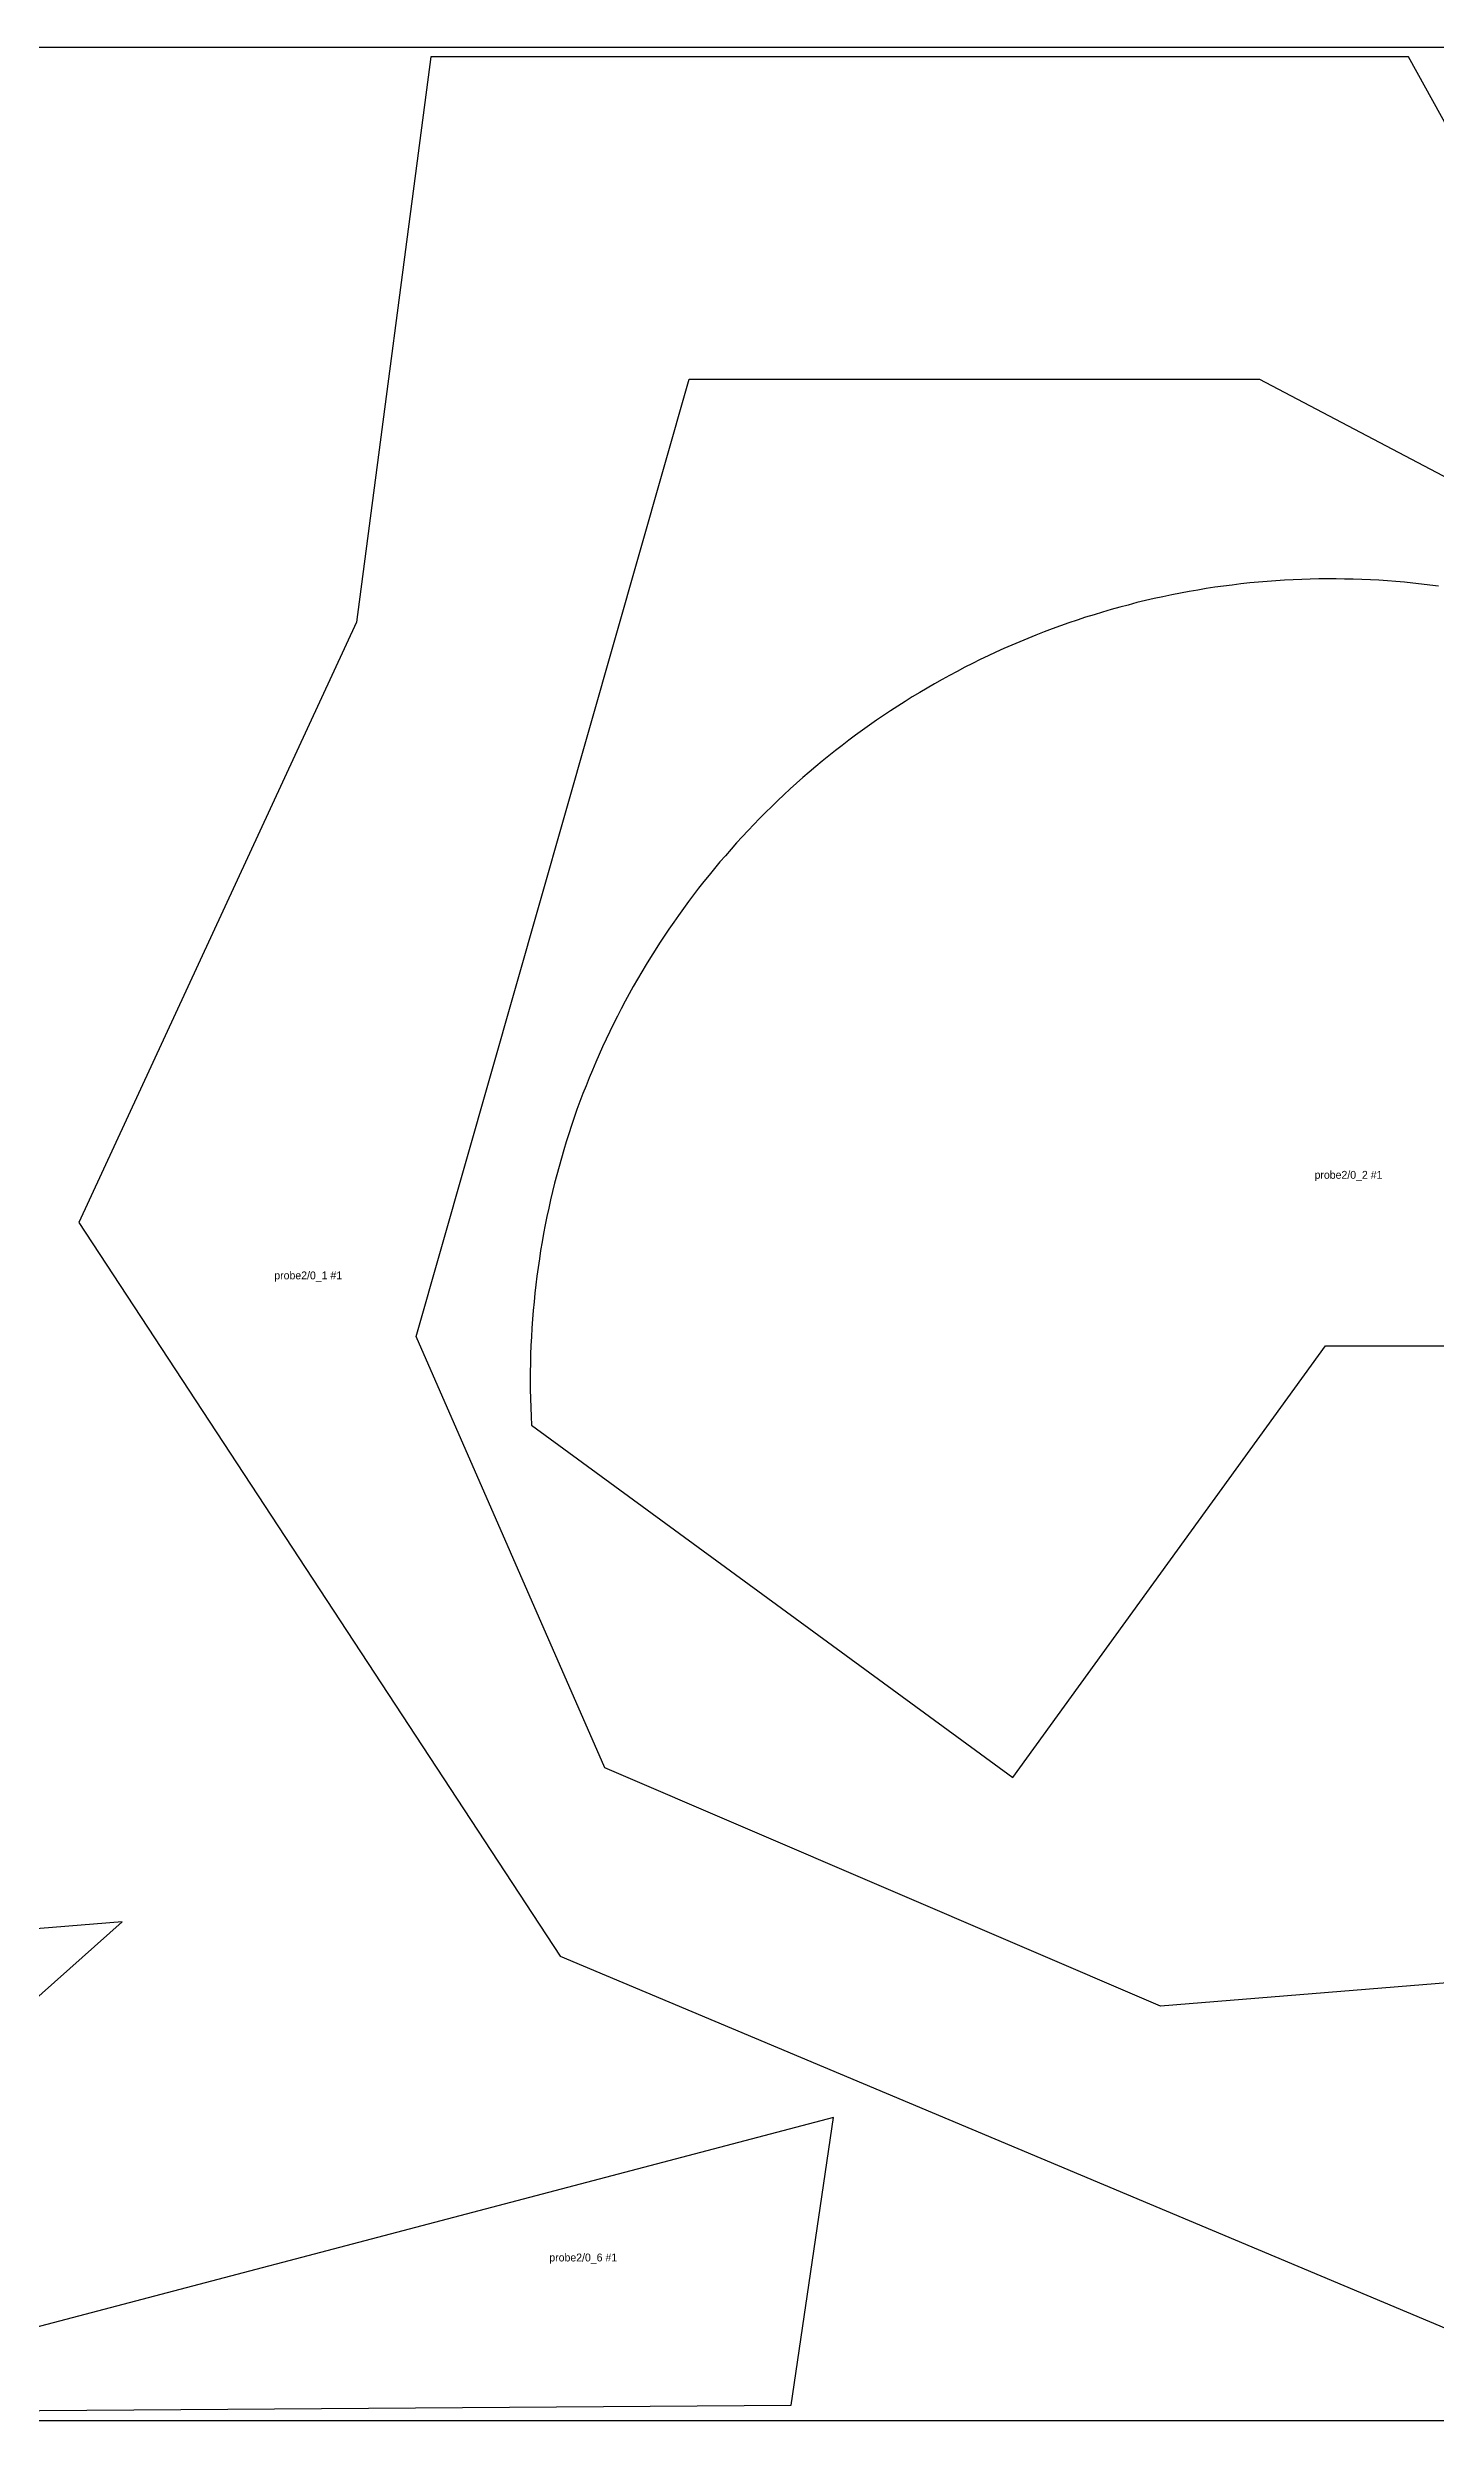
# Model space of a CAD drawing. Header units: millimetres. Extents: x 0 to 4476, y 0 to 1553.
# Drawn here: x 1304 to 2186, y 0 to 1508 of the extents above; entities that cross this region are included whole.
import ezdxf

# ---------------------------------------------------------------- set-up
doc = ezdxf.new("R2010")
doc.units = ezdxf.units.MM
for name, color, linetype in [('PART_LABELS', 3, 'Continuous'), ('PART_S001_0001', 7, 'Continuous'), ('PART_S001_0002', 7, 'Continuous'), ('PART_S001_0006', 7, 'Continuous'), ('PART_S001_0012', 7, 'Continuous'), ('SHEET_BOUNDARY', 8, 'Continuous')]:
    doc.layers.add(name, color=color, linetype=linetype)

msp = doc.modelspace()

# ---------------------------------------------------------------- linework, layer by layer
at = {"layer": 'PART_S001_0001'}
msp.add_lwpolyline([(850.3, 1502.1), (228.9, 1502.1), (181.6, 1142.8), (5, 761.4), (310.9, 295), (1001.6, 5), (1351.7, 317), (692.6, 263.4), (339.3, 414.7), (219.5, 688.9), (392.9, 1297.2), (755.6, 1297.2), (1049, 1142.8)], close=True, dxfattribs=at)
at = {"layer": 'PART_S001_0002'}
msp.add_lwpolyline([(2169.4, 1502.1), (1548, 1502.1), (1500.7, 1142.8), (1324.1, 761.4), (1630, 295), (2320.7, 5), (2670.8, 317), (2011.7, 263.4), (1658.4, 414.7), (1538.6, 688.9), (1712, 1297.2), (2074.7, 1297.2), (2368.1, 1142.8)], close=True, dxfattribs=at)
at = {"layer": 'PART_S001_0006'}
msp.add_lwpolyline([(2188.3, 1165.7), (2182.9, 1166.4), (2177.5, 1167), (2172.1, 1167.6), (2166.7, 1168.2), (2161.3, 1168.6), (2155.9, 1169), (2150.5, 1169.4), (2145.1, 1169.7), (2139.6, 1169.9), (2134.2, 1170.1), (2128.7, 1170.2), (2123.3, 1170.3), (2117.8, 1170.3), (2112.3, 1170.3), (2106.8, 1170.2), (2101.4, 1170), (2095.9, 1169.8), (2090.4, 1169.5), (2084.9, 1169.1), (2079.4, 1168.7), (2073.9, 1168.2), (2068.4, 1167.7), (2062.8, 1167.1), (2057.3, 1166.4), (2051.8, 1165.7), (2046.3, 1165), (2040.8, 1164.1), (2035.3, 1163.2), (2029.8, 1162.2), (2024.3, 1161.2), (2018.8, 1160.1), (2013.2, 1159), (2007.7, 1157.8), (2002.2, 1156.5), (1996.7, 1155.2), (1991.2, 1153.7), (1985.8, 1152.3), (1980.3, 1150.8), (1974.9, 1149.2), (1969.5, 1147.5), (1964.1, 1145.9), (1958.8, 1144.1), (1953.5, 1142.3), (1948.2, 1140.5), (1942.9, 1138.5), (1937.7, 1136.6), (1932.5, 1134.6), (1927.4, 1132.5), (1922.3, 1130.4), (1917.2, 1128.2), (1912.1, 1126), (1907.1, 1123.7), (1902.1, 1121.4), (1897.1, 1119), (1892.2, 1116.5), (1887.3, 1114.1), (1882.4, 1111.5), (1877.6, 1108.9), (1872.8, 1106.3), (1868, 1103.6), (1863.3, 1100.9), (1858.6, 1098.1), (1853.9, 1095.3), (1849.3, 1092.4), (1844.7, 1089.5), (1840.1, 1086.5), (1835.6, 1083.5), (1831.1, 1080.5), (1826.7, 1077.4), (1822.3, 1074.2), (1817.9, 1071), (1813.6, 1067.8), (1809.3, 1064.5), (1805, 1061.2), (1800.8, 1057.8), (1796.6, 1054.4), (1792.5, 1051), (1788.3, 1047.5), (1784.3, 1044), (1780.3, 1040.4), (1776.3, 1036.8), (1772.3, 1033.1), (1768.4, 1029.4), (1764.6, 1025.7), (1760.7, 1021.9), (1756.9, 1018.1), (1753.2, 1014.2), (1749.5, 1010.4), (1745.8, 1006.4), (1742.2, 1002.5), (1738.7, 998.5), (1735.1, 994.4), (1731.6, 990.4), (1728.2, 986.2), (1724.8, 982.1), (1721.5, 977.9), (1718.1, 973.7), (1714.9, 969.5), (1711.7, 965.2), (1708.5, 960.9), (1705.4, 956.5), (1702.3, 952.1), (1699.2, 947.7), (1696.2, 943.3), (1693.3, 938.8), (1690.4, 934.3), (1687.5, 929.7), (1684.7, 925.2), (1682, 920.6), (1679.3, 915.9), (1676.6, 911.3), (1674, 906.6), (1671.4, 901.9), (1668.9, 897.1), (1666.5, 892.4), (1664.1, 887.6), (1661.7, 882.7), (1659.4, 877.9), (1657.1, 873), (1654.9, 868.1), (1652.7, 863.2), (1650.6, 858.2), (1648.6, 853.2), (1646.6, 848.2), (1644.6, 843.2), (1642.7, 838.2), (1640.8, 833.1), (1639, 828), (1637.3, 822.9), (1635.6, 817.7), (1634, 812.6), (1632.4, 807.4), (1630.9, 802.2), (1629.4, 796.9), (1628, 791.7), (1626.6, 786.4), (1625.3, 781.1), (1624, 775.8), (1622.9, 770.5), (1621.7, 765.2), (1620.6, 759.8), (1619.6, 754.4), (1618.6, 749), (1617.7, 743.6), (1616.9, 738.2), (1616.1, 732.7), (1615.3, 727.3), (1614.6, 721.8), (1614, 716.3), (1613.5, 710.8), (1613, 705.3), (1612.5, 699.8), (1612.1, 694.2), (1611.8, 688.7), (1611.5, 683.1), (1611.3, 677.5), (1611.2, 671.9), (1611.1, 666.3), (1611.1, 660.7), (1611.1, 655.1), (1611.2, 649.4), (1611.4, 643.8), (1611.6, 638.1), (1611.9, 632.5), (1917.9, 408.7), (2116.6, 682.9), (2608.6, 682.9)], dxfattribs=at)
at = {"layer": 'PART_S001_0012'}
msp.add_lwpolyline([(1090.3, 5), (1777, 9.7), (1803.8, 192.5)], close=True, dxfattribs=at)
at = {"layer": 'SHEET_BOUNDARY'}
msp.add_lwpolyline([(0, 0), (4476, 0), (4476, 1508), (0, 1508)], close=True, dxfattribs=at)

# ---------------------------------------------------------------- texts
at = {"layer": 'PART_LABELS'}
for s, p in [('probe2/0_2 #1', (2109.6, 789.1)), ('probe2/0_1 #1', (1448.4, 725.2)), ('probe2/0_6 #1', (1623.2, 101.1))]:
    msp.add_text(s, height=5, dxfattribs=at).set_placement(p)

doc.saveas('drawing.dxf')
